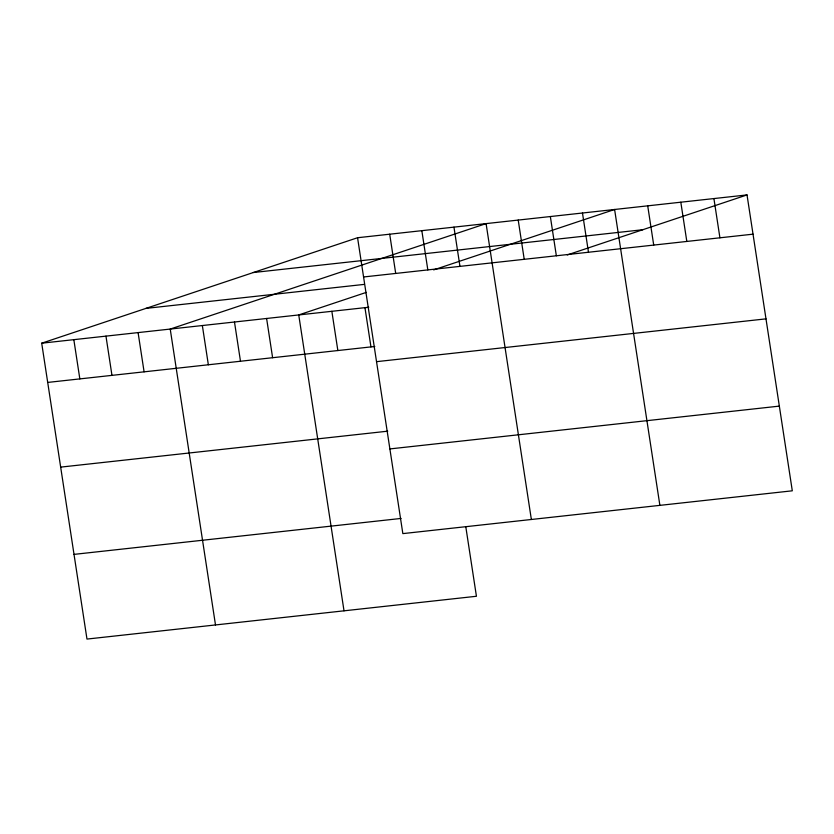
<?xml version="1.0" encoding="UTF-8"?>
<svg xmlns="http://www.w3.org/2000/svg" width="834" height="834" viewBox="0 0 834 834"><rect width="100%" height="100%" fill="white"/><g stroke="black" fill="none" stroke-linecap="round" stroke-linejoin="round"><path stroke-width="1.25" d="M465.831 526.984L476.433 596.268L86.976 639.073L41.7 343.191L357.567 237.732L747.024 194.927L792.3 490.809L402.843 533.614L357.567 237.732M366.324 292.38L298.739 314.939L344.015 610.822M433.659 269.893L614.606 209.48L659.882 505.362M567.256 254.943L747.024 194.927M253.327 272.53L642.785 229.725M363.572 276.971L753.029 234.166M145.94 308.392L364.416 284.373M41.7 343.191L368.774 307.246M47.705 382.431L374.779 346.485M376.53 361.664L765.987 318.859M60.663 467.123L387.737 431.178M389.885 448.921L779.342 406.116M74.017 554.381L401.091 518.435M713.914 198.565L719.919 237.805M680.815 202.203L686.82 241.443M647.716 205.842L653.72 245.081M582.476 213.004L588.481 252.254M550.346 216.538L556.351 255.788M518.216 220.072L524.221 259.311M531.362 519.488L486.086 223.606L170.219 329.065L215.495 624.947M453.957 227.129L459.961 266.38M421.827 230.664L427.832 269.914M389.697 234.198L395.702 273.437M364.948 307.663L370.953 346.902M331.849 311.301L337.853 350.541M266.609 318.473L272.614 357.713M234.479 321.997L240.484 361.247M202.349 325.531L208.354 364.781M138.09 332.599L144.094 371.839M105.96 336.123L111.965 375.373M73.83 339.657L79.835 378.907"/></g></svg>
